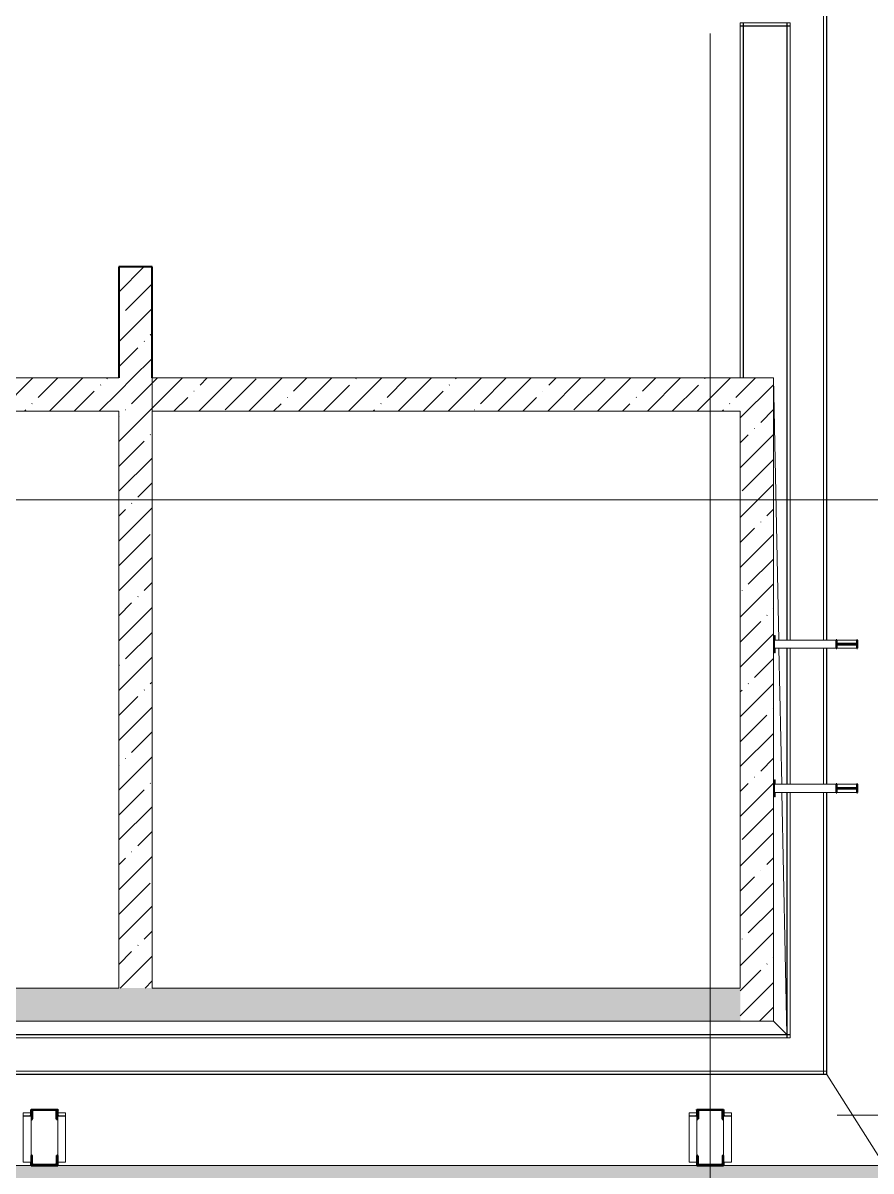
# Model space of a CAD drawing. Header units: millimetres. Extents: x 3292171 to 3365605, y -644412 to -600630.
# Drawn here: x 3327092 to 3334733, y -626723 to -616373 of the extents above; entities that cross this region are included whole.
import ezdxf

# ---------------------------------------------------------------- set-up
doc = ezdxf.new("R2010")
doc.units = ezdxf.units.MM
doc.header["$LTSCALE"] = 0.5
doc.linetypes.add('ADSK_Линия сетки', pattern=[25, 20, -2.5, 0, -2.5])
doc.layers.add('A-DOOR', color=7, linetype='Continuous', lineweight=18, true_color=0x7f7f7f)
for name, color, linetype, lineweight in [('Каркас несущий', 7, 'Continuous', 18), ('Несущие колонны', 7, 'Continuous', 18), ('Скрытые грани', 7, 'Continuous', 18)]:
    doc.layers.add(name, color=color, linetype=linetype, lineweight=lineweight)
pattern_1 = [(45, (3327284.68, -617673.4), (-224.5064, 224.5064), []), (45, (3327509.2, -617673.4), (-224.5064, 224.5064), [396.875, -79.375, 3.353, -76.022])]
pattern_2 = [(45, (3327284.68, -617673.39), (-106.066, 106.066), [])]

# ---------------------------------------------------------------- blocks, each defined once
blk = doc.blocks.new('ADSK_КолоннаНесущая_Швеллер_ПолкаПараллельная_ГОСТ 8240-97 - 24П-V15-004_АР_РД_План_0_000')
at = {"layer": 'Несущие колонны', "lineweight": 9}
h = blk.add_hatch(dxfattribs=at)
h.set_pattern_fill('FP_23', color=256, style=0, pattern_type=2)
h.set_pattern_definition([(315, (8972.8, 0), (106.066, 106.066), [])])
h.paths.add_polyline_path([(-27, -17), (-27, -120), (63, -120), (63, -116), (61, -112), (57, -110), (-11, -110), (-19, -107), (-22, -99), (-22, 100), (-19, 107), (-11, 110), (57, 110), (61, 112), (63, 116), (63, 120), (-27, 120)], flags=0)
at = {"layer": 'Несущие колонны', "lineweight": 40}
for p, q in [((63, 120), (-27, 120)), ((-27, 120), (-27, -120)), ((-11, 110), (57, 110)), ((63, 116), (63, 120)), ((-22, -99), (-22, 100)), ((-27, -120), (63, -120)), ((57, -110), (-11, -110)), ((63, -120), (63, -116))]:
    blk.add_line(p, q, dxfattribs=at)
for centre, radius, start, end in [((-11, 100), 10.5, 90, 180), ((57, 116), 6, 270, 360), ((-11, -99), 10.5, 180, 270), ((57, -116), 6, 360, 90)]:
    blk.add_arc(centre, radius, start, end, dxfattribs=at)
blk = doc.blocks.new('ADSK_КолоннаНесущая_Швеллер_ПолкаПараллельная_ГОСТ 8240-97 - 24П-V16-004_АР_РД_План_0_000')
at = {"layer": 'Несущие колонны', "lineweight": 9}
h = blk.add_hatch(dxfattribs=at)
h.set_pattern_fill('FP_24', color=256, style=0, pattern_type=2)
h.set_pattern_definition([(135, (-8522.2, 0), (-106.066, -106.066), [])])
h.paths.add_polyline_path([(63, 116), (63, 120), (-27, 120), (-27, -120), (63, -120), (63, -116), (61, -112), (57, -110), (-11, -110), (-19, -107), (-22, -100), (-21, 102), (-19, 107), (-11, 110), (57, 110), (61, 112)], flags=0)
at = {"layer": 'Несущие колонны', "lineweight": 40}
for p, q in [((-27, -120), (-27, 120)), ((-27, 120), (-21, 120)), ((57, 110), (-11, 110)), ((63, 120), (63, 116)), ((-22, 99), (-22, -100)), ((-21, -120), (-27, -120)), ((-11, -110), (57, -110)), ((63, -116), (63, -120))]:
    blk.add_line(p, q, dxfattribs=at)
for centre, radius, start, end in [((-11, 99), 10.5, 90, 180), ((57, 116), 6, 270, 0), ((-11, -100), 10.5, 180, 270), ((57, -116), 6, 0, 90)]:
    blk.add_arc(centre, radius, start, end, dxfattribs=at)
blk = doc.blocks.new('ADSK_ЭлементКолонны_Уголок_ГОСТ 8509-93 - L 70x5-641669-004_АР_РД_План_0_000')
at = {"layer": 'Каркас несущий'}
for p, q in [((-17875, -8525), (-17810, -8525)), ((-17810, -8554), (-17810, -8525)), ((-17880, -8994), (-17878, -8994)), ((-17875, -8992), (-17875, -8969))]:
    blk.add_line(p, q, dxfattribs=at)
blk.add_ellipse((-17878, -8992), major_axis=(2.7, 0), ratio=0.766044, start_param=4.712389, end_param=6.283185, dxfattribs=at)
blk = doc.blocks.new('ADSK_ЭлементКолонны_Уголок_ГОСТ 8509-93 - L 70x5-642841-004_АР_РД_План_0_000')
at = {"layer": 'Каркас несущий'}
for p, q in [((-17878, -8502), (-17880, -8502)), ((-17880, -8502), (-17880, -8554)), ((-17880, -8554), (-17810, -8554)), ((-17880, -8554), (-17880, -8910)), ((-17875, -8545), (-17875, -8504)), ((-17813, -8551), (-17867, -8551)), ((-17810, -8554), (-17810, -8553)), ((-17810, -8969), (-17810, -8554)), ((-17810, -8969), (-17880, -8969))]:
    blk.add_line(p, q, dxfattribs=at)
for centre, major_axis, start_param, end_param in [((-17878, -8504), (2.7, 0), 0, 1.570796), ((-17867, -8545), (8, 0), 3.141593, 4.712389), ((-17813, -8553), (2.7, 0), 0, 1.570796)]:
    blk.add_ellipse(centre, major_axis=major_axis, ratio=0.75471, start_param=start_param, end_param=end_param, dxfattribs=at)
blk = doc.blocks.new('ADSK_ЭлементКолонны_Уголок_ГОСТ 8509-93 - L 70x5-642911-004_АР_РД_План_0_000')
at = {"layer": 'Каркас несущий'}
for p, q in [((-18190, -8525), (-18125, -8525)), ((-18190, -8525), (-18190, -8554)), ((-18125, -8969), (-18125, -8992)), ((-18122, -8994), (-18120, -8994))]:
    blk.add_line(p, q, dxfattribs=at)
blk.add_ellipse((-18122, -8992), major_axis=(2.7, 0), ratio=0.766044, start_param=3.141593, end_param=4.712389, dxfattribs=at)
blk = doc.blocks.new('ADSK_ЭлементКолонны_Уголок_ГОСТ 8509-93 - L 70x5-642913-004_АР_РД_План_0_000')
at = {"layer": 'Каркас несущий'}
for p, q in [((-18190, -8553), (-18190, -8554)), ((-18190, -8554), (-18120, -8554)), ((-18190, -8554), (-18190, -8969)), ((-18133, -8551), (-18187, -8551)), ((-18125, -8504), (-18125, -8545)), ((-18120, -8502), (-18122, -8502)), ((-18120, -8554), (-18120, -8502)), ((-18120, -8910), (-18120, -8554)), ((-18120, -8969), (-18190, -8969))]:
    blk.add_line(p, q, dxfattribs=at)
for centre, major_axis, start_param, end_param in [((-18187, -8553), (2.7, 0), 1.570796, 3.141593), ((-18133, -8545), (8, 0), 4.712389, 6.283185), ((-18122, -8504), (2.7, 0), 1.570796, 3.141593)]:
    blk.add_ellipse(centre, major_axis=major_axis, ratio=0.75471, start_param=start_param, end_param=end_param, dxfattribs=at)
blk = doc.blocks.new('ADSK_КолоннаНесущая_Швеллер_ПолкаПараллельная_ГОСТ 8240-97 - 24П-V19-004_АР_РД_План_0_000')
at = {"layer": 'Несущие колонны', "lineweight": 9}
h = blk.add_hatch(dxfattribs=at)
h.set_pattern_fill('FP_27', color=256, style=0, pattern_type=2)
h.set_pattern_definition([(315, (8972.8, 6000), (106.066, 106.066), [])])
h.paths.add_polyline_path([(-27, -120), (63, -120), (63, -116), (61, -112), (57, -110), (-11, -110), (-19, -107), (-22, -99), (-22, 100), (-19, 107), (-11, 110), (57, 110), (61, 112), (63, 116), (63, 120), (-27, 120)], flags=0)
at = {"layer": 'Несущие колонны', "lineweight": 40}
for p, q in [((63, 120), (-27, 120)), ((-27, 120), (-27, -120)), ((-11, 110), (57, 110)), ((63, 116), (63, 120)), ((-22, -99), (-22, 100)), ((-27, -120), (63, -120)), ((57, -110), (-11, -110)), ((63, -120), (63, -116))]:
    blk.add_line(p, q, dxfattribs=at)
for centre, radius, start, end in [((-11, 100), 10.5, 90, 180), ((57, 116), 6, 270, 360), ((-11, -99), 10.5, 180, 270), ((57, -116), 6, 360, 90)]:
    blk.add_arc(centre, radius, start, end, dxfattribs=at)
blk = doc.blocks.new('ADSK_КолоннаНесущая_Швеллер_ПолкаПараллельная_ГОСТ 8240-97 - 24П-V20-004_АР_РД_План_0_000')
at = {"layer": 'Несущие колонны', "lineweight": 9}
h = blk.add_hatch(dxfattribs=at)
h.set_pattern_fill('FP_28', color=256, style=0, pattern_type=2)
h.set_pattern_definition([(135, (-8522.2, -6000), (-106.066, -106.066), [])])
h.paths.add_polyline_path([(63, 116), (63, 120), (-27, 120), (-27, -120), (63, -120), (63, -116), (61, -112), (57, -110), (-11, -110), (-19, -107), (-22, -100), (-21, 102), (-19, 107), (-11, 110), (57, 110), (61, 112)], flags=0)
at = {"layer": 'Несущие колонны', "lineweight": 40}
for p, q in [((-27, -120), (-27, 120)), ((-27, 120), (-21, 120)), ((57, 110), (-11, 110)), ((63, 120), (63, 116)), ((-22, 99), (-22, -100)), ((-21, -120), (-27, -120)), ((-11, -110), (57, -110)), ((63, -116), (63, -120))]:
    blk.add_line(p, q, dxfattribs=at)
for centre, radius, start, end in [((-11, 99), 10.5, 90, 180), ((57, 116), 6, 270, 0), ((-11, -100), 10.5, 180, 270), ((57, -116), 6, 0, 90)]:
    blk.add_arc(centre, radius, start, end, dxfattribs=at)
blk = doc.blocks.new('ADSK_ЭлементПлощадки_Уголок_ГОСТ 8509-93 - L 75x6-1538369-004_АР_РД_План_0_000')
at = {"layer": 'Каркас несущий'}
for p, q in [((6583, -4223.1), (6580, -4223.1)), ((6580, -4223.1), (6580, -4263.5)), ((6586, -4263.5), (6586, -4226.1))]:
    blk.add_line(p, q, dxfattribs=at)
blk.add_arc((6583, -4226.1), 3, 0, 90, dxfattribs=at)
blk = doc.blocks.new('ADSK_ЭлементПлощадки_Уголок_ГОСТ 8509-93 - L 75x6-1538370-004_АР_РД_План_0_000')
at = {"layer": 'Каркас несущий'}
for p, q in [((6580, -4336.5), (6580, -4376.9)), ((6586, -4373.9), (6586, -4336.5)), ((6580, -4376.9), (6583, -4376.9))]:
    blk.add_line(p, q, dxfattribs=at)
blk.add_arc((6583, -4373.9), 3, 270, 360, dxfattribs=at)
blk = doc.blocks.new('ADSK_Балка_Уголок_ГОСТ 8509-93 - L 30x3-1753487-004_АР_РД_План_0_000')
at = {"layer": 'Каркас несущий'}
for p, q in [((-5437, 21), (-7973, 21)), ((-4137, 21), (-5364, 21)), ((7178, 21), (-4064, 21)), ((-5437, -6), (-7980, -6)), ((-7980, -7), (-7980, -6)), ((-7980, -8), (-7980, -7)), ((-7879, -8), (-7980, -8)), ((-4137, -6), (-5364, -6)), ((7163, -6), (-4064, -6))]:
    blk.add_line(p, q, dxfattribs=at)
at = {"layer": 'Скрытые грани'}
for p, q in [((-7980, -6), (-5437, -6)), ((-5364, -6), (-4137, -6)), ((-4064, -6), (7163, -6))]:
    blk.add_line(p, q, dxfattribs=at)
blk = doc.blocks.new('ADSK_Балка_Уголок_ГОСТ 8509-93 - L 30x3-1753553-004_АР_РД_План_0_000')
at = {"layer": 'Каркас несущий'}
for p, q in [((-17100, 8.5), (17100, 8.5)), ((-17100, 5.5), (17100, 5.5)), ((17100, 8.5), (17100, 6.8)), ((17100, 6.8), (17100, 5.5)), ((17100, 5.5), (17100, 1.5)), ((17100, 1.5), (17100, -20.2)), ((-17070, -21.5), (17070, -21.5)), ((17077, -21.5), (17100, -21.5)), ((17100, -20.2), (17100, -21.5))]:
    blk.add_line(p, q, dxfattribs=at)
at = {"layer": 'Скрытые грани'}
blk.add_line((-17100, 5.5), (17100, 5.5), dxfattribs=at)
blk = doc.blocks.new('ADSK_Балка_Уголок_ГОСТ 8509-93 - L 30x3-1753554-004_АР_РД_План_0_000')
at = {"layer": 'Каркас несущий'}
for p, q in [((17423, 21), (-17423, 21)), ((17430, -6), (-17430, -6)), ((17430, -8), (-17430, -8)), ((17430, -6), (17430, -7)), ((17430, -7), (17430, -8))]:
    blk.add_line(p, q, dxfattribs=at)
at = {"layer": 'Скрытые грани'}
blk.add_line((-17430, -6), (17430, -6), dxfattribs=at)
blk = doc.blocks.new('ADSK_Балка_Уголок_ГОСТ 8509-93 - L 30x3-1753555-004_АР_РД_План_0_000')
at = {"layer": 'Каркас несущий'}
for p, q in [((-4575, 6.8), (-4575, 8.5)), ((-4575, 8.5), (-2361.5, 8.5)), ((-4575, 5.5), (-4575, 6.8)), ((-4575, 5.5), (-2361.5, 5.5)), ((-4575, 1.5), (-4575, 5.5)), ((-4575, -20.2), (-4575, 1.5)), ((-2288.5, 8.5), (-1061.5, 8.5)), ((-2288.5, 5.5), (-1061.5, 5.5)), ((-988.5, 8.5), (4575, 8.5)), ((-988.5, 5.5), (4575, 5.5)), ((4575, 8.5), (4575, 6.8)), ((4575, 6.8), (4575, 5.5)), ((4575, 5.5), (4575, 1.5)), ((4575, 1.5), (4575, -20.2)), ((-4575, -21.5), (-4575, -20.2)), ((-4575, -21.5), (-4552, -21.5)), ((-4545, -21.5), (-2361.5, -21.5)), ((-2288.5, -21.5), (-1061.5, -21.5)), ((-988.5, -21.5), (4545, -21.5)), ((4552, -21.5), (4575, -21.5)), ((4575, -20.2), (4575, -21.5))]:
    blk.add_line(p, q, dxfattribs=at)
at = {"layer": 'Скрытые грани'}
for p, q in [((-4575, 5.5), (-2361.5, 5.5)), ((-2288.5, 5.5), (-1061.5, 5.5)), ((-988.5, 5.5), (4575, 5.5))]:
    blk.add_line(p, q, dxfattribs=at)
blk = doc.blocks.new('ADSK_Балка_Уголок_ГОСТ 8509-93 - L 30x3-1754337-004_АР_РД_План_0_000')
at = {"layer": 'Каркас несущий'}
for p, q in [((1570, 21.5), (-1600, 21.5)), ((1600, 21.5), (1577, 21.5)), ((1600, 21.5), (1600, 20.2)), ((1600, 20.2), (1600, -1.5)), ((1600, -5.5), (-1600, -5.5)), ((1600, -8.5), (-1600, -8.5)), ((1600, -1.5), (1600, -5.5)), ((1600, -5.5), (1600, -6.8)), ((1600, -6.8), (1600, -8.5))]:
    blk.add_line(p, q, dxfattribs=at)
at = {"layer": 'Скрытые грани'}
blk.add_line((-1600, -5.5), (1600, -5.5), dxfattribs=at)
blk = doc.blocks.new('ADSK_Балка_Уголок_ГОСТ 8509-93 - L 30x3-1754116-004_АР_РД_План_0_000')
at = {"layer": 'Каркас несущий'}
for p, q in [((-202, 21.5), (-225, 21.5)), ((-225, 20.2), (-225, 21.5)), ((-225, -1.5), (-225, 20.2)), ((195, 21.5), (-195, 21.5)), ((225, 21.5), (202, 21.5)), ((225, 21.5), (225, 20.2)), ((225, 20.2), (225, -1.5)), ((-225, -5.5), (-225, -1.5)), ((225, -5.5), (-225, -5.5)), ((-225, -6.8), (-225, -5.5)), ((-225, -8.5), (-225, -6.8)), ((225, -8.5), (-225, -8.5)), ((225, -1.5), (225, -5.5)), ((225, -5.5), (225, -6.8)), ((225, -6.8), (225, -8.5))]:
    blk.add_line(p, q, dxfattribs=at)
at = {"layer": 'Скрытые грани'}
blk.add_line((-225, -5.5), (225, -5.5), dxfattribs=at)

msp = doc.modelspace()

# ---------------------------------------------------------------- hatches: boundary and pattern name
at = {"layer": 'A-DOOR', "lineweight": 9, "true_color": 0x636466}
h = msp.add_hatch(dxfattribs=at)
h.set_pattern_fill('FP_87', color=251, style=0, pattern_type=2)
h.set_pattern_definition(pattern_1)
h.paths.add_polyline_path([(3327954.6806, -619573.3913), (3328254.6806, -619573.3913), (3328254.6806, -618573.3913), (3327954.6806, -618573.3913), (3327954.6806, -618796.4299)], flags=0)
h = msp.add_hatch(dxfattribs=at)
h.set_pattern_fill('FP_87', color=251, style=0, pattern_type=2)
h.set_pattern_definition(pattern_1)
h.paths.add_polyline_path([(3327954.6806, -619873.3913), (3327954.6806, -619573.3913), (3322654.6806, -619573.3913), (3322654.6806, -619873.3913), (3326205.816, -619873.3913)], flags=0)
h = msp.add_hatch(dxfattribs=at)
h.set_pattern_fill('FP_87', color=251, style=0, pattern_type=2)
h.set_pattern_definition(pattern_1)
h.paths.add_polyline_path([(3328254.6806, -625073.3913), (3328254.6806, -619573.3913), (3327954.6806, -619573.3913), (3327954.6806, -625073.3913)], flags=0)
h = msp.add_hatch(dxfattribs=at)
h.set_pattern_fill('FP_87', color=251, style=0, pattern_type=2)
h.set_pattern_definition(pattern_1)
h.paths.add_polyline_path([(3333331.4581, -619873.3913), (3333554.6806, -619873.3913), (3333554.6806, -619573.3913), (3328254.6806, -619573.3913), (3328254.6806, -619873.3913), (3332783.3318, -619873.3913)], flags=0)
h = msp.add_hatch(dxfattribs=at)
h.set_pattern_fill('FP_87', color=251, style=0, pattern_type=2)
h.set_pattern_definition(pattern_1)
h.paths.add_polyline_path([(3333854.6806, -625373.3913), (3333854.6806, -619573.3913), (3333554.6806, -619573.3913), (3333554.6806, -625373.3913)], flags=0)
h = msp.add_hatch(dxfattribs=at)
h.set_pattern_fill('FP_52', color=251, style=0, pattern_type=2)
h.set_pattern_definition(pattern_2)
h.paths.add_polyline_path([(3334612.0806, -622009.8913), (3334612.0806, -621936.8913), (3334604.161, -621936.8913), (3334604.161, -622009.8913)], flags=0)
h.paths.add_polyline_path([(3334417.7677, -622009.8913), (3334425.6873, -622009.8913), (3334425.6873, -621936.8913), (3334417.7677, -621936.8913), (3334417.7677, -621958.2564)], flags=0)
h.paths.add_polyline_path([(3334603.9128, -621980.7336), (3334603.1807, -621967.5284), (3334600.4338, -621969.9641), (3334594.2615, -621971.4913), (3334431.2915, -621970.798), (3334426.6676, -621967.5284), (3334425.9355, -621966.0489), (3334426.6676, -621979.2541), (3334429.4145, -621976.8184), (3334435.5868, -621975.2913), (3334598.5568, -621975.9845), (3334603.1807, -621979.2541)], flags=0)
h = msp.add_hatch(dxfattribs=at)
h.set_pattern_fill('FP_52', color=251, style=0, pattern_type=2)
h.set_pattern_definition(pattern_2)
h.paths.add_polyline_path([(3334425.6873, -623309.8913), (3334425.6873, -623236.8913), (3334417.7677, -623236.8913), (3334417.7677, -623309.8913)], flags=0)
h.paths.add_polyline_path([(3334612.0806, -623309.8913), (3334612.0806, -623236.8913), (3334604.161, -623236.8913), (3334604.161, -623309.8913)], flags=0)
h.paths.add_polyline_path([(3334425.9355, -623280.7336), (3334427.847, -623277.9268), (3334431.2915, -623275.9845), (3334435.5868, -623275.2913), (3334598.5568, -623275.9845), (3334603.1807, -623279.2541), (3334603.9128, -623280.7336), (3334603.1807, -623267.5284), (3334600.4338, -623269.9641), (3334594.2615, -623271.4913), (3334431.2915, -623270.798), (3334426.6676, -623267.5284), (3334425.9355, -623266.0489)], flags=0)
h = msp.add_hatch(dxfattribs=at)
h.set_pattern_fill('FP_87', color=251, style=0, pattern_type=2)
h.set_pattern_definition(pattern_1)
h.paths.add_polyline_path([(3333331.4581, -625373.3913), (3333554.6806, -625373.3913), (3333554.6806, -625073.3913), (3299954.6806, -625073.3913), (3299954.6806, -625373.3913), (3332783.3318, -625373.3913)], flags=0)
h = msp.add_hatch(dxfattribs=at)
h.set_pattern_fill('FP_51', color=251, style=0, pattern_type=2)
h.set_pattern_definition([(45, (3327284.68, -617673.39), (84.19025, 308.69666), [396.875, -79.375, 3.353, -76.022])])
h.paths.add_polyline_path([(3345938.3635, -626913.3913), (3346054.6806, -626913.3913), (3346054.6806, -626673.3913), (3337204.6806, -626673.3913), (3337204.6806, -626913.3913), (3343745.8582, -626913.3913)], flags=0)
h.paths.add_polyline_path([(3356515.6123, -626913.3913), (3357094.6806, -626913.3913), (3357094.6806, -626673.3913), (3356039.6806, -626673.3913), (3356039.6806, -626913.3913)], flags=0)
h.paths.add_polyline_path([(3354529.6806, -626913.3913), (3354529.6806, -626673.3913), (3347589.6806, -626673.3913), (3347589.6806, -626913.3913), (3352515.8793, -626913.3913)], flags=0)
h.paths.add_polyline_path([(3334975.8371, -626913.3913), (3335464.6806, -626913.3913), (3335464.6806, -626673.3913), (3297534.6806, -626673.3913), (3297534.6806, -626913.3913), (3333879.5844, -626913.3913)], flags=0)

# ---------------------------------------------------------------- linework, layer by layer
at = {"layer": 'A-DOOR', "color": 251, "true_color": 0x636466}
for p, q in [((3334334.6806, -621936.8913), (3334334.6806, -610712.5728)), ((3333584.6806, -616403.3913), (3333974.6806, -616403.3913)), ((3333584.6806, -619573.3913), (3333584.6806, -616403.3913)), ((3333974.6806, -616403.3913), (3333974.6806, -621936.8913)), ((3327954.6806, -619573.3913), (3322654.6806, -619573.3913)), ((3333854.6806, -619573.3913), (3328254.6806, -619573.3913)), ((3328254.6806, -625073.3913), (3328254.6806, -619573.3913)), ((3333854.6806, -625373.3913), (3333854.6806, -619573.3913)), ((3333854.6806, -619573.3913), (3333902.5894, -621936.8913)), ((3322654.6806, -619873.3913), (3327954.6806, -619873.3913)), ((3327954.6806, -619873.3913), (3327954.6806, -625073.3913)), ((3328254.6806, -619873.3913), (3333554.6806, -619873.3913)), ((3333554.6806, -619873.3913), (3333554.6806, -625073.3913)), ((3333864.6806, -622009.8913), (3333864.6806, -621936.8913)), ((3333864.6806, -621936.8913), (3334417.7677, -621936.8913)), ((3333864.6806, -622009.8913), (3334417.7677, -622009.8913)), ((3333904.0691, -622009.8913), (3333928.9408, -623236.8913)), ((3333974.6806, -622009.8913), (3333974.6806, -623236.8913)), ((3334334.6806, -623236.8913), (3334334.6806, -622009.8913)), ((3334604.161, -621936.8913), (3334425.6873, -621936.8913)), ((3334425.6873, -622009.8913), (3334604.161, -622009.8913)), ((3333864.6806, -623309.8913), (3333864.6806, -623236.8913)), ((3333864.6806, -623236.8913), (3334417.7677, -623236.8913)), ((3334604.161, -623236.8913), (3334425.6873, -623236.8913)), ((3333864.6806, -623309.8913), (3334417.7677, -623309.8913)), ((3333930.4205, -623309.8913), (3333974.6806, -625493.3913)), ((3333974.6806, -623309.8913), (3333974.6806, -625493.3913)), ((3334334.6806, -625853.3913), (3334334.6806, -623309.8913)), ((3334425.6873, -623309.8913), (3334604.161, -623309.8913)), ((3327954.6806, -625073.3913), (3322654.6806, -625073.3913)), ((3333554.6806, -625073.3913), (3328254.6806, -625073.3913)), ((3299954.6806, -625373.3913), (3333854.6806, -625373.3913)), ((3333974.6806, -625493.3913), (3333854.6806, -625373.3913)), ((3333974.6806, -625493.3913), (3299834.6806, -625493.3913)), ((3299474.6806, -625853.3913), (3334334.6806, -625853.3913)), ((3334854.6806, -626673.3913), (3334334.6806, -625853.3913)), ((3327164.6806, -626673.3913), (3321404.6806, -626673.3913)), ((3333164.6806, -626673.3913), (3327404.6806, -626673.3913)), ((3334874.6806, -626673.3913), (3333404.6806, -626673.3913))]:
    msp.add_line(p, q, dxfattribs=at)
at = {"layer": 'A-DOOR', "color": 251, "linetype": 'ADSK_Линия сетки', "true_color": 0x636466}
for p, q in [((3333284.6806, -629891.298), (3333284.6806, -616468.8858)), ((3292970.5006, -620673.3913), (3363853.491, -620673.3913)), ((3292970.5006, -626673.3913), (3363853.491, -626673.3913))]:
    msp.add_line(p, q, dxfattribs=at)
at = {"layer": 'A-DOOR', "color": 251, "lineweight": 40, "true_color": 0x636466}
for p, q in [((3328254.6806, -618573.3913), (3327954.6806, -618573.3913)), ((3327954.6806, -618573.3913), (3327954.6806, -619573.3913)), ((3328254.6806, -619573.3913), (3328254.6806, -618573.3913)), ((3334425.6873, -621936.8913), (3334417.7677, -621936.8913)), ((3334417.7677, -621936.8913), (3334417.7677, -622009.8913)), ((3334417.7677, -622009.8913), (3334425.6873, -622009.8913)), ((3334425.6873, -621964.4913), (3334425.6873, -621936.8913)), ((3334425.6873, -622009.8913), (3334425.6873, -621982.2913)), ((3334594.2615, -621971.4913), (3334435.5868, -621971.4913)), ((3334435.5868, -621975.2913), (3334594.2615, -621975.2913)), ((3334604.161, -621936.8913), (3334604.161, -621964.4913)), ((3334612.0806, -621936.8913), (3334604.161, -621936.8913)), ((3334604.161, -621982.2913), (3334604.161, -622009.8913)), ((3334604.161, -622009.8913), (3334612.0806, -622009.8913)), ((3334612.0806, -622009.8913), (3334612.0806, -621936.8913)), ((3334425.6873, -623236.8913), (3334417.7677, -623236.8913)), ((3334417.7677, -623236.8913), (3334417.7677, -623309.8913)), ((3334425.6873, -623264.4913), (3334425.6873, -623236.8913)), ((3334594.2615, -623271.4913), (3334435.5868, -623271.4913)), ((3334435.5868, -623275.2913), (3334594.2615, -623275.2913)), ((3334604.161, -623236.8913), (3334604.161, -623264.4913)), ((3334612.0806, -623236.8913), (3334604.161, -623236.8913)), ((3334612.0806, -623309.8913), (3334612.0806, -623236.8913)), ((3334417.7677, -623309.8913), (3334425.6873, -623309.8913)), ((3334425.6873, -623309.8913), (3334425.6873, -623282.2913)), ((3334604.161, -623282.2913), (3334604.161, -623309.8913)), ((3334604.161, -623309.8913), (3334612.0806, -623309.8913))]:
    msp.add_line(p, q, dxfattribs=at)
at = {"layer": 'A-DOOR', "color": 251, "true_color": 0x636466}
msp.add_lwpolyline([(3335227.0197, -613327.8616), (3335227.0197, -626218.6649), (3334427.0197, -626218.6649)], dxfattribs=at)
at = {"layer": 'A-DOOR', "color": 251, "lineweight": 40, "true_color": 0x636466, "flags": 128}
for points in [[(3334435.5868, -621971.4913), (3334433.3839, -621971.3158), (3334431.2915, -621970.798), (3334429.4145, -621969.9641), (3334427.847, -621968.8557), (3334426.6676, -621967.5284), (3334425.9355, -621966.0489), (3334425.6873, -621964.4913)], [(3334425.6873, -621982.2913), (3334425.9355, -621980.7336), (3334426.6676, -621979.2541), (3334427.847, -621977.9268), (3334429.4145, -621976.8184), (3334431.2915, -621975.9845), (3334433.3839, -621975.4668), (3334435.5868, -621975.2913)], [(3334604.161, -621964.4913), (3334603.9128, -621966.0489), (3334603.1807, -621967.5284), (3334602.0013, -621968.8557), (3334600.4338, -621969.9641), (3334598.5568, -621970.798), (3334596.4644, -621971.3158), (3334594.2615, -621971.4913)], [(3334594.2615, -621975.2913), (3334596.4644, -621975.4668), (3334598.5568, -621975.9845), (3334600.4338, -621976.8184), (3334602.0013, -621977.9268), (3334603.1807, -621979.2541), (3334603.9128, -621980.7336), (3334604.161, -621982.2913)], [(3334435.5868, -623271.4913), (3334433.3839, -623271.3158), (3334431.2915, -623270.798), (3334429.4145, -623269.9641), (3334427.847, -623268.8557), (3334426.6676, -623267.5284), (3334425.9355, -623266.0489), (3334425.6873, -623264.4913)], [(3334425.6873, -623282.2913), (3334425.9355, -623280.7336), (3334426.6676, -623279.2541), (3334427.847, -623277.9268), (3334429.4145, -623276.8184), (3334431.2915, -623275.9845), (3334433.3839, -623275.4668), (3334435.5868, -623275.2913)], [(3334604.161, -623264.4913), (3334603.9128, -623266.0489), (3334603.1807, -623267.5284), (3334602.0013, -623268.8557), (3334600.4338, -623269.9641), (3334598.5568, -623270.798), (3334596.4644, -623271.3158), (3334594.2615, -623271.4913)], [(3334594.2615, -623275.2913), (3334596.4644, -623275.4668), (3334598.5568, -623275.9845), (3334600.4338, -623276.8184), (3334602.0013, -623277.9268), (3334603.1807, -623279.2541), (3334603.9128, -623280.7336), (3334604.161, -623282.2913)]]:
    msp.add_lwpolyline(points, dxfattribs=at)

# ---------------------------------------------------------------- block references
at = {"layer": 'A-DOOR', "color": 251, "true_color": 0x636466}
for name, p, rotation in [('ADSK_Балка_Уголок_ГОСТ 8509-93 - L 30x3-1753487-004_АР_РД_План_0_000', (3334326.1806, -617873.3913), 90.00000000000007), ('ADSK_Балка_Уголок_ГОСТ 8509-93 - L 30x3-1754337-004_АР_РД_План_0_000', (3333576.1806, -617973.3913), 90.00000000000007), ('ADSK_Балка_Уголок_ГОСТ 8509-93 - L 30x3-1753555-004_АР_РД_План_0_000', (3333983.1806, -620948.3913), 89.99999999999991), ('ADSK_КолоннаНесущая_Швеллер_ПолкаПараллельная_ГОСТ 8240-97 - 24П-V16-004_АР_РД_План_0_000', (3327284.6806, -626195.5913), 269.9999999999991), ('ADSK_КолоннаНесущая_Швеллер_ПолкаПараллельная_ГОСТ 8240-97 - 24П-V20-004_АР_РД_План_0_000', (3333284.6806, -626195.5913), 269.9999999999991), ('ADSK_КолоннаНесущая_Швеллер_ПолкаПараллельная_ГОСТ 8240-97 - 24П-V15-004_АР_РД_План_0_000', (3327284.6806, -626646.1913), 89.9999999999995), ('ADSK_КолоннаНесущая_Швеллер_ПолкаПараллельная_ГОСТ 8240-97 - 24П-V19-004_АР_РД_План_0_000', (3333284.6806, -626646.1913), 89.9999999999995)]:
    msp.add_blockref(name, p, dxfattribs=dict(at, rotation=rotation))
for name, p in [('ADSK_Балка_Уголок_ГОСТ 8509-93 - L 30x3-1754116-004_АР_РД_План_0_000', (3333779.6806, -616394.8913)), ('ADSK_ЭлементПлощадки_Уголок_ГОСТ 8509-93 - L 75x6-1538369-004_АР_РД_План_0_000', (3327284.6806, -617673.3913)), ('ADSK_ЭлементПлощадки_Уголок_ГОСТ 8509-93 - L 75x6-1538370-004_АР_РД_План_0_000', (3327284.6806, -617673.3913)), ('ADSK_ЭлементПлощадки_Уголок_ГОСТ 8509-93 - L 75x6-1538369-004_АР_РД_План_0_000', (3327284.6806, -618973.3913)), ('ADSK_ЭлементПлощадки_Уголок_ГОСТ 8509-93 - L 75x6-1538370-004_АР_РД_План_0_000', (3327284.6806, -618973.3913)), ('ADSK_Балка_Уголок_ГОСТ 8509-93 - L 30x3-1753553-004_АР_РД_План_0_000', (3316904.6806, -625501.8913)), ('ADSK_Балка_Уголок_ГОСТ 8509-93 - L 30x3-1753554-004_АР_РД_План_0_000', (3316904.6806, -625844.8913)), ('ADSK_ЭлементКолонны_Уголок_ГОСТ 8509-93 - L 70x5-642913-004_АР_РД_План_0_000', (3345284.6806, -617673.3913)), ('ADSK_ЭлементКолонны_Уголок_ГОСТ 8509-93 - L 70x5-642841-004_АР_РД_План_0_000', (3345284.6806, -617673.3913)), ('ADSK_ЭлементКолонны_Уголок_ГОСТ 8509-93 - L 70x5-642913-004_АР_РД_План_0_000', (3351284.6806, -617673.3913)), ('ADSK_ЭлементКолонны_Уголок_ГОСТ 8509-93 - L 70x5-642841-004_АР_РД_План_0_000', (3351284.6806, -617673.3913)), ('ADSK_ЭлементКолонны_Уголок_ГОСТ 8509-93 - L 70x5-642911-004_АР_РД_План_0_000', (3345284.6806, -617673.3913)), ('ADSK_ЭлементКолонны_Уголок_ГОСТ 8509-93 - L 70x5-641669-004_АР_РД_План_0_000', (3345284.6806, -617673.3913)), ('ADSK_ЭлементКолонны_Уголок_ГОСТ 8509-93 - L 70x5-642911-004_АР_РД_План_0_000', (3351284.6806, -617673.3913)), ('ADSK_ЭлементКолонны_Уголок_ГОСТ 8509-93 - L 70x5-641669-004_АР_РД_План_0_000', (3351284.6806, -617673.3913))]:
    msp.add_blockref(name, p, dxfattribs=at)

doc.saveas('drawing.dxf')
